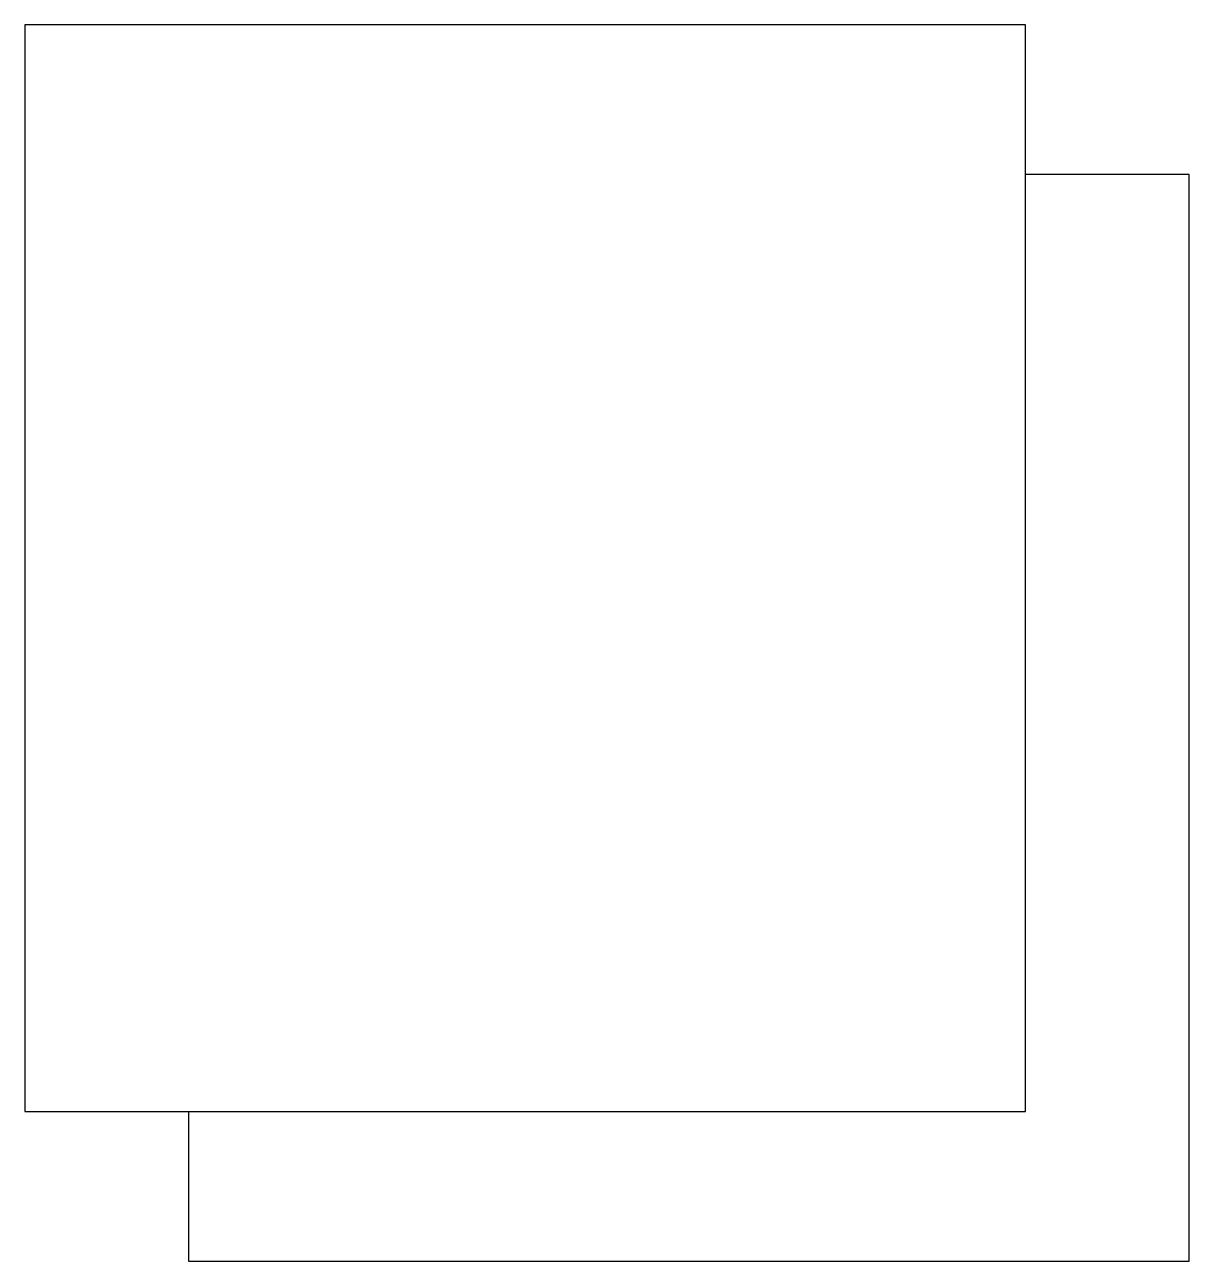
# Model space of a CAD drawing. Extents: x 19.239 to 19.437, y 26.502 to 26.712.
import ezdxf

# ---------------------------------------------------------------- set-up
doc = ezdxf.new("R2010")
doc.units = 0
doc.header["$MEASUREMENT"] = 0
doc.layers.add('E-ESCRITORIO', color=1, linetype='CONTINUOUS')

msp = doc.modelspace()

# ---------------------------------------------------------------- linework, layer by layer
at = {"layer": 'E-ESCRITORIO'}
for p, q in [((19.40874, 26.71244), (19.23853, 26.71244)), ((19.23853, 26.71244), (19.23853, 26.52754)), ((19.40874, 26.52754), (19.40874, 26.71244)), ((19.43661, 26.68694), (19.40874, 26.68694)), ((19.43661, 26.50203), (19.43661, 26.68694)), ((19.23853, 26.52754), (19.40874, 26.52754)), ((19.26641, 26.52754), (19.26641, 26.50203)), ((19.26641, 26.50203), (19.43661, 26.50203))]:
    msp.add_line(p, q, dxfattribs=at)

doc.saveas('drawing.dxf')
